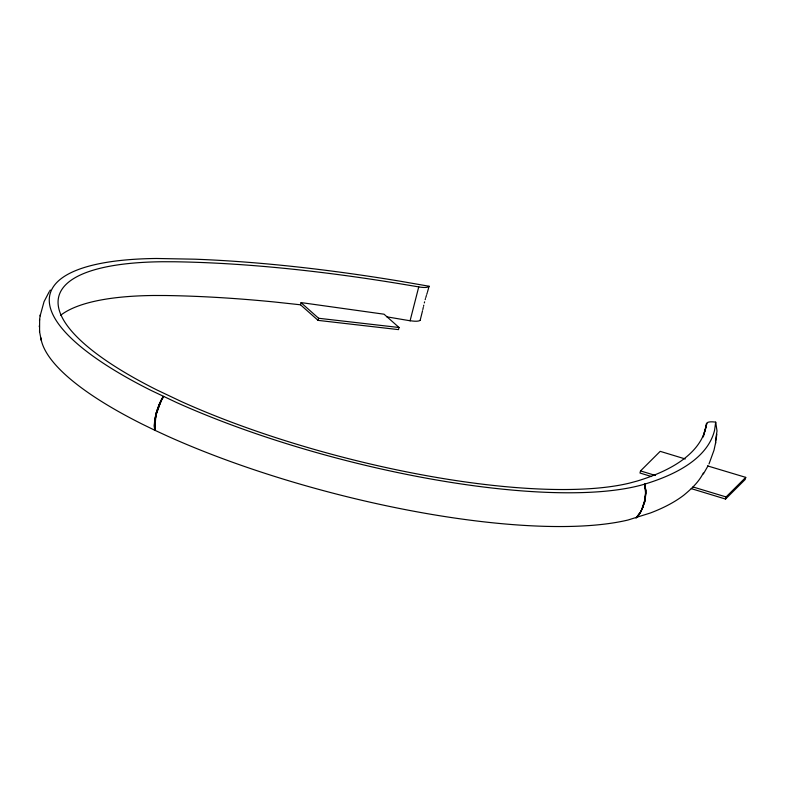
<?xml version="1.0" encoding="UTF-8"?>
<svg xmlns="http://www.w3.org/2000/svg" width="785" height="785" viewBox="0 0 785 785"><rect width="100%" height="100%" fill="white"/><g stroke="black" fill="none" stroke-linecap="round" stroke-linejoin="round"><path stroke-width="1.18" d="M427.55 291.745L429.101 286.25L401.135 281.373A642.287 171.64 14.5 0 0 194.994 259.197L156.529 258.481A325.647 87.027 14.5 0 0 151.171 390.479L176.301 402.391A325.647 87.027 14.5 0 0 644.681 484.129L645.712 490.38L645.142 499.103L641.61 509.799L642.248 508.788L639.677 513.38M702.84 437.382L706.804 423.498A13.571 3.631 14.5 0 1 714.566 422.006L715.694 422.153L714.615 430.023A642.248 171.63 14.5 0 1 644.887 484.07L645.721 494.638L644.416 502.449L642.856 506.786L644.416 502.449M645.731 491.43C643.72 471.078 647.517 500.202 643.906 503.587L644.2 502.508M645.594 493.608L645.819 492.46L644.475 501.399M645.231 498.014L644.583 501.37M715.478 440.885L717.019 430.975L715.694 422.153M39.642 319.416L39.574 331.682L41.242 340.405M154.9 430.298C153.173 420.201 157.128 406.748 163.3 396.386L159.276 405.089L156.46 413.744L154.517 422.075L154.566 430.141L156.019 414.735L162.034 398.417L156.411 412.449L159.787 402.931L163.633 396.543M709.002 463.974L714.007 450.217L715.675 442.475M40.123 315.913L44.048 301.656L49.229 291.706M39.495 320.515L40.27 314.814M706.451 423.409L705.852 427.776A632.887 169.128 14.5 0 1 637.018 481.087L629.276 483.167A316.61 84.613 14.5 0 1 181.541 401.645L157.118 390.066A316.61 84.613 14.5 0 1 162.318 261.739L174.505 261.768A632.887 169.128 14.5 0 1 403.313 284.317L418.748 286.898A13.571 3.631 14.5 0 0 428.885 286.535L429.101 286.25M715.528 443.584L716.803 434.233M155.283 419.17L156.411 412.449L154.773 420.044L154.733 430.219L167.568 436.146A325.647 87.027 14.5 0 0 628.098 519.994L650.333 513.007A642.336 171.66 14.5 0 0 684.029 495.011C691.546 488.761 698.905 481.872 703.331 473.002M422.556 310.713L420.161 320.3M423.527 306.297L423.782 305.179M424.332 302.941L424.606 301.832M300.508 304.796L301.057 302.686L303.873 302.981L384.051 314.206L399.045 327.502L398.505 329.612L318.082 320.378L300.508 304.796L274.132 301.95A632.445 169.011 14.5 0 0 165.772 295.523L153.595 295.494A316.61 84.613 14.5 0 0 60.71 315.227M318.082 320.378L318.622 318.268L301.057 302.686M386.828 316.836L410.084 320.771L418.748 286.898M685.246 458.96L660.195 451.346L640.531 470.921L639.991 473.031L651.53 476.544M703.497 436.303L706.804 423.498M691.242 488.623L725.546 499.054L726.086 496.944L745.75 477.368L707.55 465.907M745.75 477.368L745.201 479.478L725.546 499.054M425.195 299.644L425.49 298.575M163.29 397.063L163.466 396.464L162.829 397.809M426.746 294.404L427.275 292.628M425.794 297.525L426.402 295.484M642.67 507.787L643.062 506.757L642.15 508.808L643.69 504.647M640.285 512.517L640.884 511.624L636.144 517.815M703.37 473.973L708.021 465.868M641.149 510.741L641.708 509.789M162.662 397.71L162.201 398.495M641.257 510.731L640.776 511.653M639.775 513.361L639.157 514.165L639.873 513.341M49.769 290.842L50.319 290.028M636.566 517.452L635.958 517.874L639.353 514.136L636.37 517.492M636.468 517.472L639.245 514.165M637.047 516.903L638.715 514.911M644.887 484.07L645.829 491.39M318.622 318.268L399.045 327.502M692.959 486.945L726.086 496.944M640.531 470.921L655.534 475.484M154.949 420.122L154.252 425.813L154.733 430.219L142.438 424.234A325.647 87.027 14.5 0 1 40.81 337.658M410.084 320.771L410.015 320.653A13.571 3.631 14.5 0 0 420.161 320.3M39.279 325.873L39.328 326.884M39.525 330.671L39.574 331.682M422.83 309.525A38.651 9.871 -79.7 0 1 423.282 307.416"/></g></svg>
